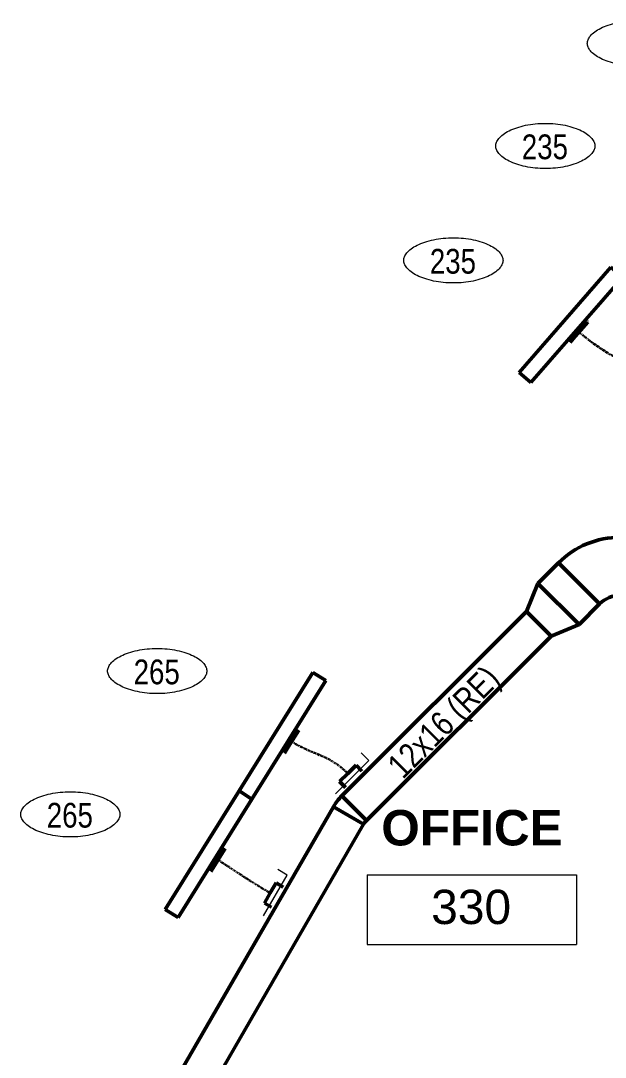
# Model space of a CAD drawing. Header units: inches. Extents: x 12453 to 15257, y -272 to 1517.
# Drawn here: x 12618.4 to 12819.5, y 706.3 to 1063.1 of the extents above; entities that cross this region are included whole.
import ezdxf

# ---------------------------------------------------------------- set-up
doc = ezdxf.new("R2010")
doc.units = ezdxf.units.IN
doc.header["$MEASUREMENT"] = 0
for name, pattern in [('_ Hidden  _below_ behind_ beyond_', [0.09375, 0.0625, -0.03125]), ('Center', [1.2499999999999996, 0.2499999999999999, -0.1874999999999999, 0.625, -0.1874999999999999]), ('Hidden 1_16_', [0.09374999999999999, 0.06249999999999999, -0.03124999999999999])]:
    doc.linetypes.add(name, pattern=pattern)
for name, color, linetype, lineweight in [('A-AREA-IDEN', 2, 'Continuous', 20), ('A-DETL', 90, 'Continuous', 9), ('A-DETL-DEMO', 6, 'Continuous', 18), ('M-HVAC-CDFF', 50, 'Continuous', 50), ('M-HVAC-CDFF-IDEN', 2, 'Continuous', 20), ('M-HVAC-DUCT', 70, 'Continuous', 18), ('M-HVAC-DUCT-CNTR', 70, 'Continuous', 18), ('M-HVAC-DUCT-IDEN', 70, 'Continuous', 20)]:
    doc.layers.add(name, color=color, linetype=linetype, lineweight=lineweight)
doc.styles.add('Arial', font='arial.ttf', dxfattribs={"height": 11.80239520958082})
doc.styles.add('Arial_B', font='arialbd.ttf', dxfattribs={"height": 12.17707442258339})
doc.styles.add('Swis721 BT', font='swiss.ttf', dxfattribs={"width": 0.8, "height": 8.514637904468403})

# ---------------------------------------------------------------- blocks, each defined once
blk = doc.blocks.new('Plenum Slot Supply _TBD_ - 8_ RD INLET - TBDI _48_ Plenum_-2904064-3RD FLOOR PLAN - NEW')
at = {"layer": 'M-HVAC-CDFF'}
for p, q in [((24.00000000000034, 2.625000000006843), (-23.99999999999965, 2.625000000006843)), ((-23.99999999999965, 2.625000000006843), (-23.99999999999965, -2.624999999993161)), ((24.00000000000034, -2.624999999993161), (24.00000000000034, 2.625000000006843)), ((-23.99999999999965, -2.624999999993161), (24.00000000000034, -2.624999999993161)), ((-4.687499999999659, -3.750000000000286), (-4.643699824611195, -3.750000000000279)), ((-4.59805529400847, -3.750000000000277), (-2.062499999999699, -3.75000000000025)), ((-2.062499999999653, -3.75000000000025), (2.062500000000353, -3.75000000000025)), ((2.062500000000319, -3.75000000000025), (4.687500000000342, -3.750000000000286))]:
    blk.add_line(p, q, dxfattribs=at)
blk = doc.blocks.new('Plenum Slot Supply _TBD_ - 8_ RD INLET - TBDI _48_ Plenum_-2904101-3RD FLOOR PLAN - NEW')
at = {"layer": 'M-HVAC-CDFF'}
for p, q in [((24.00000000000034, 2.625000000006843), (-23.99999999999965, 2.625000000006843)), ((-23.99999999999965, 2.625000000006843), (-23.99999999999965, -2.624999999993161)), ((24.00000000000034, -2.624999999993161), (24.00000000000034, 2.625000000006843)), ((-23.99999999999965, -2.624999999993161), (24.00000000000034, -2.624999999993161)), ((-4.687499999999659, -3.750000000000286), (-2.062499999999699, -3.75000000000025)), ((-2.062499999999653, -3.75000000000025), (2.062500000000353, -3.75000000000025)), ((2.062500000000319, -3.75000000000025), (4.687500000000342, -3.750000000000286))]:
    blk.add_line(p, q, dxfattribs=at)
blk = doc.blocks.new('Rectangular Elbow - Radius - 1 W-V169-3RD FLOOR PLAN - NEW')
at = {"layer": 'M-HVAC-DUCT', "lineweight": 50}
for p, q in [((-9.999999999999716, 19.99999999999965), (10.00000000000028, 19.99999999999962)), ((-19.99999999999971, -10.00000000000033), (-19.99999999999971, 9.999999999999664))]:
    blk.add_line(p, q, dxfattribs=at)
for radius, start, end in [(9.999999999999993, 269.9999999999996, 359.9999999999996), (29.99999999999998, 270, 3.371387962351327e-13)]:
    blk.add_arc((-19.99999999999972, 19.99999999999967), radius, start, end, dxfattribs=at)
blk = doc.blocks.new('Rectangular Transition - Angle - 45 Degree-2796503-3RD FLOOR PLAN - NEW')
at = {"layer": 'M-HVAC-DUCT', "lineweight": 50}
for p, q in [((2.979831821830342e-13, 9.9999999999997), (9.656854249492724, 5.999999999999739)), ((2.979831821830342e-13, -10.0000000000003), (2.979831821830342e-13, 9.9999999999997)), ((9.656854249492724, 5.999999999999738), (9.656854249492724, -6.000000000000276)), ((9.656854249492726, -6.000000000000276), (2.98427949019242e-13, -10.0000000000003))]:
    blk.add_line(p, q, dxfattribs=at)
blk = doc.blocks.new('Rectangular Elbow - Radius - 1 W-2796512-3RD FLOOR PLAN - NEW')
at = {"layer": 'M-HVAC-DUCT', "lineweight": 50}
for p, q in [((-1.579829971048497, -6.00000000000033), (-1.579829971048501, 5.999999999999668)), ((-0.02691570043337876, 6.204445042265257), (3.078912840796867, -5.38666487320356))]:
    blk.add_line(p, q, dxfattribs=at)
for radius, start, end in [(5.999999999999995, 269.9999999999996, 284.9999999999996), (17.99999999999999, 270, 285.0000000000001)]:
    blk.add_arc((-1.579829971048502, 11.99999999999967), radius, start, end, dxfattribs=at)
blk = doc.blocks.new('Round Takeoff - Standard w_ VD-V217-3RD FLOOR PLAN - NEW')
at = {"layer": 'A-DETL-DEMO', "linetype": 'Hidden 1_16_', "lineweight": 30}
for p, q in [((-0.2399999999998057, 4.000000000000414), (-0.239999999999799, 2.000000000000369)), ((-0.2399999999998057, 3.299486289839078e-13), (-0.2399999999997924, -3.999999999999702))]:
    blk.add_line(p, q, dxfattribs=at)
at = {"layer": 'M-HVAC-DUCT'}
for p, q in [((2.003420426543702, 8.25000000000033), (5.753420426543704, 8.250000000000343)), ((2.003420426543728, -7.999999999999659), (2.003420426543702, 8.250000000000332))]:
    blk.add_line(p, q, dxfattribs=at)
at = {"layer": 'M-HVAC-DUCT', "lineweight": 50}
for p, q in [((1.125000000006821, 4.000000000010004), (4.000000000010004, 4.000000000010004)), ((4.000000000000305, 2.9890503392581e-13), (4.000000000000294, 4.000000000000406)), ((4.000000000000305, -3.999999999999709), (4.000000000000294, 2.963350404697327e-13)), ((4.000000000010686, -3.99999999998954), (1.125000000007503, -3.99999999998954))]:
    blk.add_line(p, q, dxfattribs=at)
blk = doc.blocks.new('Round Takeoff - Standard w_ VD-V213-3RD FLOOR PLAN - NEW')
at = {"layer": 'A-DETL-DEMO', "linetype": 'Hidden 1_16_', "lineweight": 30}
for p, q in [((-0.2399999999998057, 4.000000000000414), (-0.2399999999997924, 3.325186224399847e-13)), ((-0.2399999999998057, 3.299486289839078e-13), (-0.2399999999997924, -3.999999999999702))]:
    blk.add_line(p, q, dxfattribs=at)
at = {"layer": 'M-HVAC-DUCT'}
for p, q in [((2.003420426543702, 8.25000000000033), (5.753420426543704, 8.250000000000343)), ((2.003420426543728, -7.999999999999659), (2.003420426543702, 8.250000000000332))]:
    blk.add_line(p, q, dxfattribs=at)
at = {"layer": 'M-HVAC-DUCT', "lineweight": 50}
for p, q in [((1.125000000006821, 4.000000000010004), (4.000000000010004, 4.000000000010004)), ((4.000000000000305, 2.9890503392581e-13), (4.000000000000294, 4.000000000000406)), ((4.000000000000305, -3.999999999999709), (4.000000000000294, 2.963350404697327e-13)), ((4.000000000010686, -3.99999999998954), (1.125000000007503, -3.99999999998954))]:
    blk.add_line(p, q, dxfattribs=at)
blk = doc.blocks.new('Diffuser Tag - Diffuser Tag _GPI_ - Airflow Only-1174567-3RD FLOOR PLAN - NEW')
at = {"layer": 'M-HVAC-CDFF-IDEN'}
for points, knots in [([(-0.2733821722393264, 8.234832660405194e-16), (-0.2733821722393264, 0.002120544972881543), (-0.2729835601545574, 0.00647847487141492), (-0.2703405630587479, 0.01531469710434119), (-0.2634260964460383, 0.02693955562540351), (-0.248144382122115, 0.04138758304565707), (-0.219066139123674, 0.05918199625253466), (-0.1685048339180955, 0.07621826088950157), (-0.09564779723932655, 0.0834729008052498), (-0.02279076056055762, 0.07621826088950127), (0.02777054464502081, 0.05918199625253412), (0.05684878764346215, 0.04138758304565641), (0.07213050196738555, 0.02693955562540276), (0.07904496858009517, 0.01531469710434035), (0.0816879656759046, 0.006478474871414024), (0.08208657776067356, 0.00212054497288066), (0.0820865777606736, -5.985621849243556e-17)], [-2.186510674934082e-15, -2.186510674934082e-15, -2.186510674934082e-15, -2.186510674934082e-15, 0.09817477042467884, 0.1963495408493599, 0.3926990816987219, 0.589048622548084, 0.7853981633974461, 1.17809724509617, 1.570796326794894, 1.963495408493618, 2.356194490192343, 2.552544031041704, 2.748893571891067, 2.945243112740429, 3.04341788316511, 3.141592653589791, 3.141592653589791, 3.141592653589791, 3.141592653589791]), ([(0.0820865777606736, -3.244976466198412e-18), (0.0820865777606736, -0.002120544972880719), (0.08168796567590463, -0.0064784748714141), (0.07904496858009527, -0.01531469710434032), (0.07213050196738575, -0.02693955562540273), (0.05684878764346234, -0.04138758304565628), (0.02777054464502117, -0.05918199625253387), (-0.02279076056055731, -0.07621826088950084), (-0.09564779723932616, -0.08347290080524901), (-0.1685048339180951, -0.07621826088950065), (-0.2190661391236737, -0.0591819962525334), (-0.248144382122115, -0.04138758304565567), (-0.2634260964460383, -0.02693955562540207), (-0.270340563058748, -0.01531469710433957), (-0.2729835601545574, -0.006478474871413342), (-0.2733821722393264, -0.002120544972879948), (-0.2733821722393264, 7.731000999696823e-16)], [3.14159265358979, 3.14159265358979, 3.14159265358979, 3.14159265358979, 3.239767424014471, 3.337942194439152, 3.534291735288514, 3.730641276137876, 3.926990816987239, 4.319689898685963, 4.712388980384687, 5.105088062083411, 5.497787143782135, 5.694136684631498, 5.89048622548086, 6.086835766330221, 6.185010536754902, 6.283185307179584, 6.283185307179584, 6.283185307179584, 6.283185307179584])]:
    blk.add_open_spline(points, degree=3, knots=knots, dxfattribs=at)
blk = doc.blocks.new('Room Tag - Room Tag-84095-3RD FLOOR PLAN - NEW')
at = {"layer": 'A-AREA-IDEN'}
for p, q in [((-0.3749999999999999, -0.06249999999999998), (-0.3749999999999999, -0.3124999999999999)), ((-0.3749999999999999, -0.06249999999999998), (0.3749999999999999, -0.06249999999999998)), ((0.3749999999999999, -0.06249999999999998), (0.3749999999999999, -0.3124999999999999)), ((-0.3749999999999999, -0.3124999999999999), (0.3749999999999999, -0.3124999999999999))]:
    blk.add_line(p, q, dxfattribs=at)

msp = doc.modelspace()

# ---------------------------------------------------------------- linework, layer by layer
at = {"layer": 'A-DETL', "linetype": '_ Hidden  _below_ behind_ beyond_', "lineweight": 25}
msp.add_open_spline([(12618.83331461771, 440.3504253302238), (12687.4730524658, 423.5893548264231), (12797.75084771795, 505.3493526590589), (12878.06298023652, 606.5083809735902), (12901.08752275138, 695.8802616074113), (12948.25474714763, 725.9907636746183)], degree=3, knots=[0, 0, 0, 0, 9.320217521866512, 19.23856404033805, 26.90851679725563, 26.90851679725563, 26.90851679725563, 26.90851679725563], dxfattribs=at)
at = {"layer": 'M-HVAC-DUCT', "lineweight": 50}
for p, q in [((12796.3645090674, 869.3957203806247), (12803.43557687926, 876.4667881924913)), ((12803.43557687926, 876.4667881924913), (12817.57771250299, 862.3246525687631)), ((12810.50664469113, 855.2535847568964), (12796.3645090674, 869.3957203806247)), ((12810.50664469113, 855.2535847568964), (12817.57771250299, 862.3246525687631)), ((12728.86203965038, 796.2363967140651), (12792.3645090674, 859.7388661311295)), ((12792.3645090674, 859.7388661311295), (12800.84979044164, 851.2535847568942)), ((12737.34732102462, 787.7511153398316), (12800.84979044164, 851.253584756896)), ((12737.34732102462, 787.7511153398297), (12728.86203965038, 796.2363967140651)), ((12620.95603903152, 610.5643914540655), (12726.00150444362, 792.5084746527073)), ((12726.00150444362, 792.5084746527073), (12736.39380928903, 786.5084746527112)), ((12631.34834387693, 604.5643914540696), (12736.39380928903, 786.5084746527114))]:
    msp.add_line(p, q, dxfattribs=at)
at = {"layer": 'M-HVAC-DUCT-CNTR', "linetype": 'Center', "lineweight": 30}
for points in [[(12904.2638008929, 947.8072780225241), (12887.62013467205, 921.1718442794516), (12834.19800425226, 935.2716610661663), (12810.4941399191, 955.8771159659772)], [(12730.93669370327, 803.9679050164559), (12724.41378325527, 810.4908154644626), (12719.44293982945, 810.0545628937379), (12711.61143229093, 814.9294178761504)], [(12704.24238589009, 762.8205757900557), (12696.46878395335, 767.308666960806), (12693.86620150646, 769.4356970585051), (12686.24575142556, 774.1791757390009)]]:
    msp.add_open_spline(points, degree=3, dxfattribs=at)

# ---------------------------------------------------------------- block references
at = {"layer": 'A-AREA-IDEN', "xscale": 95.99999999999994, "yscale": 95.99999999999994, "zscale": 95.99999999999994}
msp.add_blockref('Room Tag - Room Tag-84095-3RD FLOOR PLAN - NEW', (12773.63907649315, 775.1103161121379), dxfattribs=at)
at = {"layer": 'M-HVAC-CDFF', "extrusion": (0, 0, -1)}
for name, p, rotation in [('Plenum Slot Supply _TBD_ - 8_ RD INLET - TBDI _48_ Plenum_-2904064-3RD FLOOR PLAN - NEW', (-12807.66397899326, 958.337337324692), 311.000000000001), ('Plenum Slot Supply _TBD_ - 8_ RD INLET - TBDI _48_ Plenum_-2904101-3RD FLOOR PLAN - NEW', (-12708.42781962396, 816.9111116937578), 301.9009009733268), ('Plenum Slot Supply _TBD_ - 8_ RD INLET - TBDI _48_ Plenum_-2904101-3RD FLOOR PLAN - NEW', (-12683.06213875859, 776.1608695566083), 301.9009009733268)]:
    msp.add_blockref(name, p, dxfattribs=dict(at, rotation=rotation))
at = {"layer": 'M-HVAC-CDFF-IDEN', "xscale": 95.99999999999994, "yscale": 95.99999999999994, "zscale": 95.99999999999994}
for p in [(12839.57933652367, 1055.278048656367), (12808.08850313212, 1019.955902436001), (12776.45152607055, 980.5661448791521), (12674.55664357144, 839.2116983793835), (12644.67139455441, 789.8742767540932)]:
    msp.add_blockref('Diffuser Tag - Diffuser Tag _GPI_ - Airflow Only-1174567-3RD FLOOR PLAN - NEW', p, dxfattribs=at)
at = {"layer": 'M-HVAC-DUCT', "lineweight": 50}
for name, p, rotation in [('Rectangular Elbow - Radius - 1 W-V169-3RD FLOOR PLAN - NEW', (12824.64878031486, 883.5378560043566), 134.9999999999978), ('Rectangular Transition - Angle - 45 Degree-2796503-3RD FLOOR PLAN - NEW', (12803.43557687926, 862.3246525687606), 225.0000000000103), ('Rectangular Elbow - Radius - 1 W-2796512-3RD FLOOR PLAN - NEW', (12731.98757185185, 790.8766475412983), 225.0000000000207)]:
    msp.add_blockref(name, p, dxfattribs=dict(at, rotation=rotation))
at = {"layer": 'M-HVAC-DUCT', "linetype": 'Hidden 1_16_', "lineweight": 30, "extrusion": (0, 0, -1)}
for name, p, rotation in [('Round Takeoff - Standard w_ VD-V217-3RD FLOOR PLAN - NEW', (-12733.76512082802, 801.1394778917087), 45.00000000000615), ('Round Takeoff - Standard w_ VD-V213-3RD FLOOR PLAN - NEW', (-12707.70648750523, 760.8205757900542), 30.00000000001182)]:
    msp.add_blockref(name, p, dxfattribs=dict(at, rotation=rotation))

# ---------------------------------------------------------------- texts
at = {"layer": 'A-AREA-IDEN', "lineweight": 9, "attachment_point": 2, "line_spacing_factor": 0.9385317878468562}
for s, insert, char_height, width, style in [('OFFICE', (12773.6497841595, 791.3595015277376), 12.17707442258339, 72.4319999999999, 'Arial_B'), ('330', (12773.36375257066, 763.9172261240728), 11.80239520958082, 32.83199999999996, 'Arial')]:
    msp.add_mtext(s, dxfattribs=dict(at, insert=insert, char_height=char_height, width=width, style=style))
at = {"layer": 'M-HVAC-CDFF-IDEN', "lineweight": 9, "char_height": 8.514637904468403, "width": 18.79199999999998, "attachment_point": 2, "line_spacing_factor": 1.006669768884753, "style": 'Swis721 BT'}
for s, insert in [('235', (12798.73554321342, 1023.90877204146)), ('235', (12767.09856615185, 984.5190144846108)), ('265', (12665.20368365274, 843.1645679848422)), ('265', (12635.31843463571, 793.8271463595519))]:
    msp.add_mtext(s, dxfattribs=dict(at, insert=insert))
at = {"layer": 'M-HVAC-DUCT-IDEN', "lineweight": 9, "insert": (12760.87494078482, 824.7188968673023), "char_height": 8.514637904468403, "width": 55.94399999999994, "attachment_point": 2, "rotation": 45.000000000020634, "line_spacing_factor": 1.006669768884753, "style": 'Swis721 BT'}
msp.add_mtext('12x16 (RE)', dxfattribs=at)

doc.saveas('drawing.dxf')
